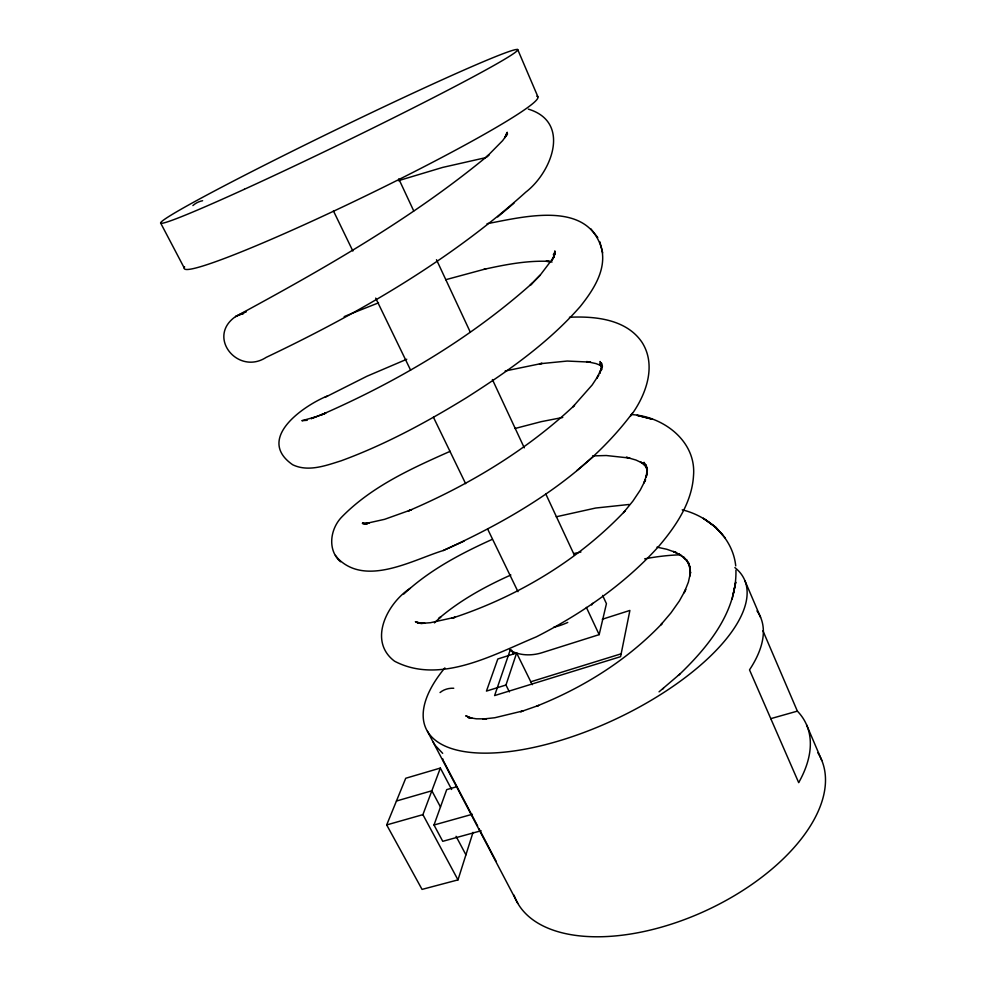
<?xml version="1.0" encoding="UTF-8"?>
<svg xmlns="http://www.w3.org/2000/svg" width="986" height="986" viewBox="0 0 986 986"><rect width="100%" height="100%" fill="white"/><g stroke="black" fill="none" stroke-linecap="round" stroke-linejoin="round"><path stroke-width="1.48" d="M735.926 570.105C736.961 611.69 708.194 646.754 679.872 674.054L678.454 675.299M554.28 255.004L554.884 250.912L553.762 257.112L555.106 253.303L551.741 260.649L553.873 257.136L540.217 275.106L530.172 285.361L540.217 275.106M732.968 595.224L735.753 582.147L732.13 599.106M509.688 650.033C519.277 655.715 531.318 655.998 541.782 652.781L599.168 634.639L606.439 603.678L602.606 595.433M451.637 789.466L440.36 768.057L405.727 778.262L386.685 824.925L422.045 889.397L457.985 879.894L473.034 832.344M505.966 685.023L516.627 653.003L497.819 658.981L486.455 691.087L505.966 685.023L509.38 691.889M510.23 649.959L494.615 695.574L620.588 656.664L629.894 610.433L602.286 619.257M481.106 830.754L442.751 841.317L434 825.011L446.707 789.626L457.011 786.655M457.985 879.894L422.908 814.646L440.36 768.057M505.251 136.931L507.223 132.272L504.746 137.781L507.531 133.8L502.687 140.579L486.135 157.378L489.007 154.765C411.692 218.904 323.716 268.796 235.629 316.531C206.123 336.892 237.934 375.728 266.158 357.388C358.818 313.289 449.308 261.007 525.834 192.097C551.778 172.193 571.325 122.128 528.36 109.126M235.629 316.531L242.075 313.548M338.013 558.618C366.176 586.843 412.715 559.925 443.244 550.521C514.273 518.254 584.981 476.472 632.396 413.146M630.572 416.104C645.707 395.768 657.021 365.905 642.071 342.413C626.43 319.144 595.1 316.05 569.44 317.258M434.456 622.893L440.841 616.755L438.61 618.69C460.092 600.252 485.149 586.522 510.871 574.986M532.415 283.081C470.347 338.506 397.568 381.496 321.485 414.749L325.626 413.159L311.243 418.582L325.626 413.159M403.792 594.028C429.169 570.241 460.388 553.787 491.854 539.539M410.065 588.383C387.486 603.112 367.519 640.826 394.56 661.199C440.113 685.11 493.801 654.433 536.322 636.857C581.703 613.649 624.594 584.254 658.845 546.232C675.817 526.253 691.925 502.687 693.515 475.671C696.461 441.087 663.11 416.228 631.176 414.551M659.042 691.839L679.872 674.054M662.506 689.189L663.541 688.29M576.933 470.495L594.151 455.815M497.696 216.908L514.002 203.141M324.936 397.395L366.989 376.221L406.75 359.249M327.635 395.867C303.491 405.714 255.325 438.745 292.657 464.739C308.199 472.257 325.885 465.577 341.168 460.795C385.156 444.649 426.581 422.218 466.427 397.74C507.433 371.623 547.933 343.288 580.212 306.56C593.067 290.439 606.784 269.93 601.559 248.41C587.262 199.838 522.827 217.117 487.035 223.699M235.679 316.555L246.377 311.514L242.457 313.338M464.073 541.117L443.244 550.521M450.208 451.292C411.852 468.313 372.005 486.246 342.179 516.59C330.285 528.36 326.933 549.892 340.564 561.774M344.176 316.629L349.808 314.263M351.213 313.671L378.538 302.838M398.27 180.734L442.64 167.423L485.617 157.674M315.594 416.93L301.864 420.702L307.262 420.282M530.542 681.856L621.353 653.755M445.709 279.716L485.901 268.845M396.434 801.014L431.856 790.772L440.483 806.992M514.975 428.503L541.326 421.638L562.747 417.448M556.227 516.787L595.667 508.036L629.191 504.462M386.685 824.925L422.908 814.646M770.707 718.671L797.366 711.128L762.93 630.769M434 825.011L472.356 814.263M505.165 370.995L542.14 363.378L539.527 363.785L567.209 361.049L590.503 362.133L586.633 361.566L595.963 363.587L602.434 366.151M239.894 314.571L243.443 313.721M573.84 553.565L580.927 552M483.88 269.351C505.436 264.581 527.436 260.304 549.621 261.389L546.071 261.265L552.049 262.054M592.586 455.914L606.279 455.52L629.808 458.071L626.332 457.257L635.97 460.043L644.117 463.876L640.481 462.015L645.83 465.996M656.972 547.144L666.807 549.276L676.79 552.801L673.475 551.47L681.905 555.981L678.984 553.947L685.8 559.407L683.31 556.72L688.462 563.092L686.466 559.678L689.904 566.962L688.684 563.006L690.336 571.177L690.077 566.999L689.855 576.083L690.607 572.077L688.401 582.085L684.161 592.759L685.726 589.529L679.354 600.992L670.985 612.848L660.719 624.927L662.358 623.238C627.515 659.954 583.638 687.439 536.766 706.099L538.639 705.434L520.645 711.744L522.974 710.918L494.836 717.734L482.844 719.04L486.468 718.868L476.386 718.819L468.067 717.5L472.072 718.276L465.737 715.811L469.533 717.5M682.238 509.824C708.811 516.257 732.795 537.69 735.729 565.902M365.88 524.195L362.466 523.122L367.211 523.911L362.466 523.504L369.294 523.172L364.721 523.751L384.589 519.326L411.544 509.676L408.389 510.908C468.917 485.026 526.462 450.491 574.542 405.258L572.78 406.935L592.179 384.971L598.736 375L596.813 378.267L601.041 369.356L599.845 373.337L601.867 365.486L601.571 369.824L601.485 363.008L601.916 365.868M419.136 623.041L415.377 621.685L421.047 623.325L417.14 622.721L424.818 623.226L420.714 623.448L430.451 622.708L455.113 617.248L451.748 618.308C516.923 597.035 578.067 560.59 625.309 510.649L623.509 512.621L632.889 501.11L640.271 490.079L645.571 479.664L643.957 482.93L647.05 473.49L646.212 477.039L647.21 468.56L647.124 472.331L646.138 464.837L646.902 468.831L644.043 462.286L647.445 470.125M602.434 366.126L599.821 365.054L602.199 366.669M645.818 465.86L643.648 463.999L647.371 468.547L645.731 466.168M442.677 753.341L435.06 745.256L433.224 742.064M602.335 366.693L599.648 363.871L602.052 366.792M722.75 535.139L715.577 527.103L703.462 518.402L715.577 527.103L725.252 537.962M335.413 555.389L337.927 558.507M597.775 237.552L590.713 228.715M456.062 836.301L465.922 854.825M477.631 826.034L443.269 760.563A174.177 75.86 -25.1 0 1 442.739 758.813M479.06 828.758L496.241 861.505M160.595 222.935L184.308 268.081M427.468 731.316L517.786 903.361M516.627 653.003L532.23 684.691M511.389 649.897L513.423 654.001M333.416 210.881L352.877 251.048M375.703 298.117L410.595 370.12M433.421 417.201L465.638 483.67M487.787 529.359L517.983 591.674M586.362 607.364L599.168 634.639M398.775 178.897L413.738 210.942M436.49 259.712L470.297 332.171M492.408 379.548L524.269 447.829M545.726 493.813L574.333 555.118M806.622 724.957L821.819 760.514M517.662 49.436L537.912 96.788M744.96 580.828L760.576 617.298M601.534 365.399L600.067 361.492L602.138 367.297M599.821 241.73L602.68 252.835M554.231 257.223L553.479 254.289L553.996 256.816M734.866 567.591A175.779 71.953 -25.2 0 1 574.542 735.876A175.779 71.953 -25.2 0 1 444.859 667.904M644.647 558.852A175.779 71.953 -25.2 0 1 679.588 554.847M817.85 752.774A168.088 89.997 -24.8 0 1 707.492 909.905A168.088 89.997 -24.8 0 1 514.014 895.152M797.366 711.128A169.567 86.669 -24.9 0 1 798.685 782.625L749.508 669.864A174.177 75.86 -25.1 0 0 756.965 610.913M592.709 603.309A33.043 12.571 -25.3 0 1 591.674 604.96M567.763 622.449A33.043 12.571 -25.3 0 1 553.664 627.306M536.803 96.221A196.497 13.816 -25.9 0 1 366.632 195.425A196.497 13.816 -25.9 0 1 184.629 266.836M192.899 205.556A24.132 21.815 78 0 1 202.611 200.725M440.052 692.542A21.002 17.612 21.8 0 1 453.745 688.24M640.469 416.166L637.005 415.303L652.301 419.198L640.469 416.166M244.392 189.263A198.543 7.358 -25.9 0 0 517.662 50.027A198.543 7.358 -25.9 0 0 255.497 169.728A198.543 7.358 -25.9 0 0 244.392 189.263"/></g></svg>
